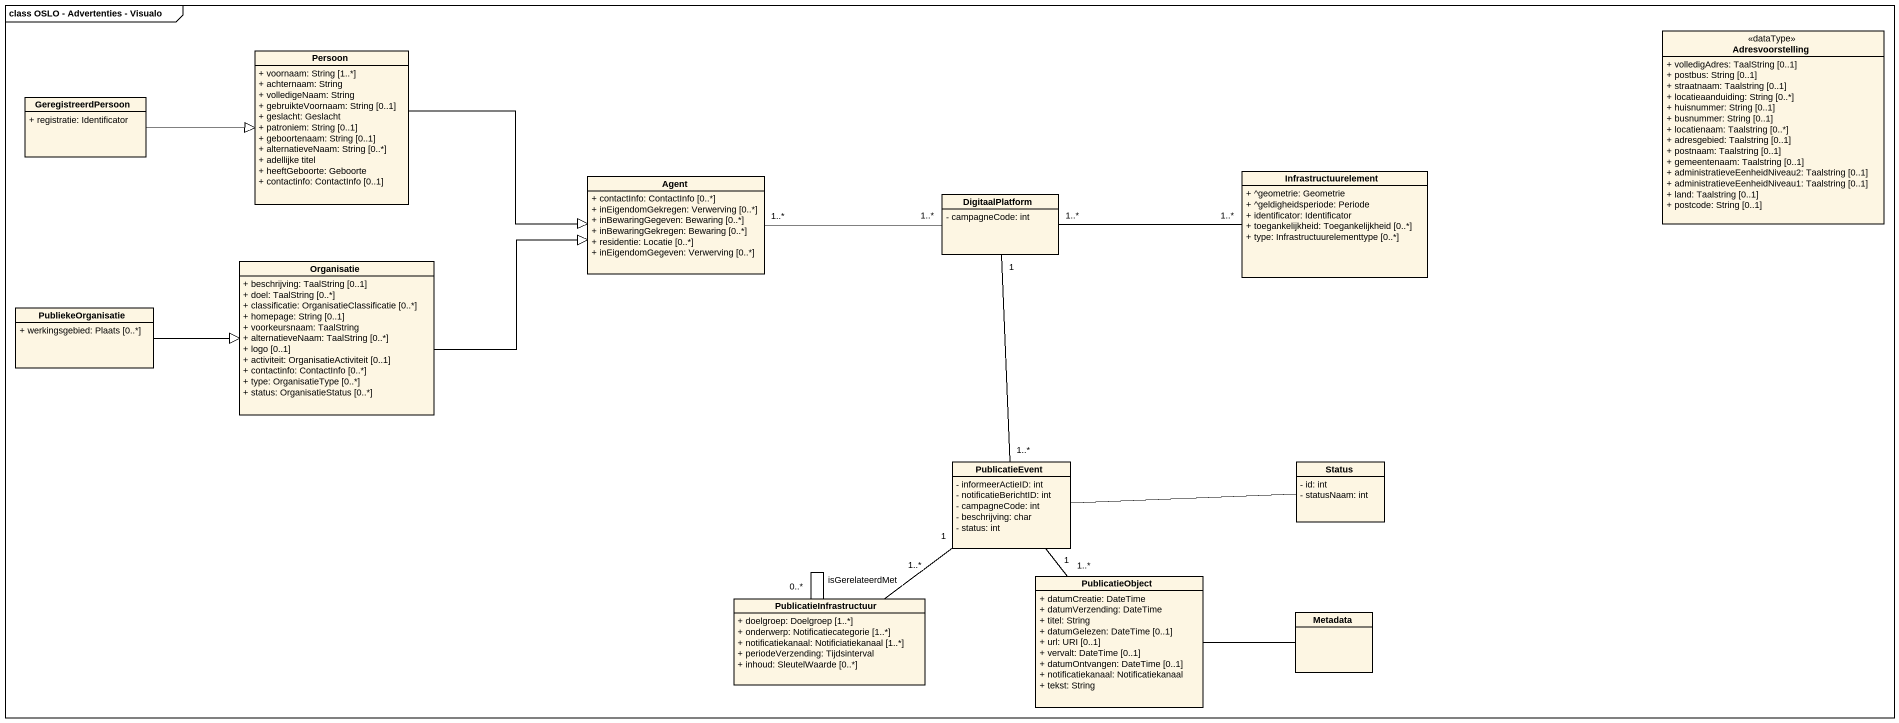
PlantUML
@startuml
mainframe class OSLO - Advertenties - Visualo
hide circle
hide empty members
skinparam classAttributeIconSize 0
class Persoon {
  + voornaam: String [1..*]
  + achternaam: String
  + volledigeNaam: String
  + gebruikteVoornaam: String [0..1]
  + geslacht: Geslacht
  + patroniem: String [0..1]
  + geboortenaam: String [0..1]
  + alternatieveNaam: String [0..*]
  + adellijke titel
  + heeftGeboorte: Geboorte
  + contactinfo: ContactInfo [0..1]
}
class Adresvoorstelling <<dataType>> {
  + volledigAdres: TaalString [0..1]
  + postbus: String [0..1]
  + straatnaam: Taalstring [0..1]
  + locatieaanduiding: String [0..*]
  + huisnummer: String [0..1]
  + busnummer: String [0..1]
  + locatienaam: Taalstring [0..*]
  + adresgebied: Taalstring [0..1]
  + postnaam: Taalstring [0..1]
  + gemeentenaam: Taalstring [0..1]
  + administratieveEenheidNiveau2: Taalstring [0..1]
  + administratieveEenheidNiveau1: Taalstring [0..1]
  + land: Taalstring [0..1]
  + postcode: String [0..1]
}
class GeregistreerdPersoon {
  + registratie: Identificator
}
class "Agent" as Agent_ {
  + contactInfo: ContactInfo [0..*]
  + inEigendomGekregen: Verwerving [0..*]
  + inBewaringGegeven: Bewaring [0..*]
  + inBewaringGekregen: Bewaring [0..*]
  + residentie: Locatie [0..*]
  + inEigendomGegeven: Verwerving [0..*]
}
class Infrastructuurelement {
  + ^geometrie: Geometrie
  + ^geldigheidsperiode: Periode
  + identificator: Identificator
  + toegankelijkheid: Toegankelijkheid [0..*]
  + type: Infrastructuurelementtype [0..*]
}
class DigitaalPlatform {
  - campagneCode: int
}
class Organisatie {
  + beschrijving: TaalString [0..1]
  + doel: TaalString [0..*]
  + classificatie: OrganisatieClassificatie [0..*]
  + homepage: String [0..1]
  + voorkeursnaam: TaalString
  + alternatieveNaam: TaalString [0..*]
  + logo [0..1]
  + activiteit: OrganisatieActiviteit [0..1]
  + contactinfo: ContactInfo [0..*]
  + type: OrganisatieType [0..*]
  + status: OrganisatieStatus [0..*]
}
class PubliekeOrganisatie {
  + werkingsgebied: Plaats [0..*]
}
class PublicatieEvent {
  - informeerActieID: int
  - notificatieBerichtID: int
  - campagneCode: int
  - beschrijving: char
  - status: int
}
class Status {
  - id: int
  - statusNaam: int
}
class PublicatieInfrastructuur {
  + doelgroep: Doelgroep [1..*]
  + onderwerp: Notificatiecategorie [1..*]
  + notificatiekanaal: Notificiatiekanaal [1..*]
  + periodeVerzending: Tijdsinterval
  + inhoud: SleutelWaarde [0..*]
}
class PublicatieObject {
  + datumCreatie: DateTime
  + datumVerzending: DateTime
  + titel: String
  + datumGelezen: DateTime [0..1]
  + url: URI [0..1]
  + vervalt: DateTime [0..1]
  + datumOntvangen: DateTime [0..1]
  + notificatiekanaal: Notificatiekanaal
  + tekst: String
}
class Metadata
Persoon -right-|> Agent_
GeregistreerdPersoon -right-|> Persoon
Agent_ "1..*" -right- "1..*" DigitaalPlatform
DigitaalPlatform "1..*" -right- "1..*" Infrastructuurelement
DigitaalPlatform "1" -- "1..*" PublicatieEvent
Organisatie -right-|> Agent_
PubliekeOrganisatie -right-|> Organisatie
PublicatieEvent -right- Status
PublicatieEvent "1" -- "1..*" PublicatieInfrastructuur
PublicatieEvent "1" -- "1..*" PublicatieObject
PublicatieInfrastructuur -- "0..*" PublicatieInfrastructuur : isGerelateerdMet
PublicatieObject -right- Metadata
@enduml
